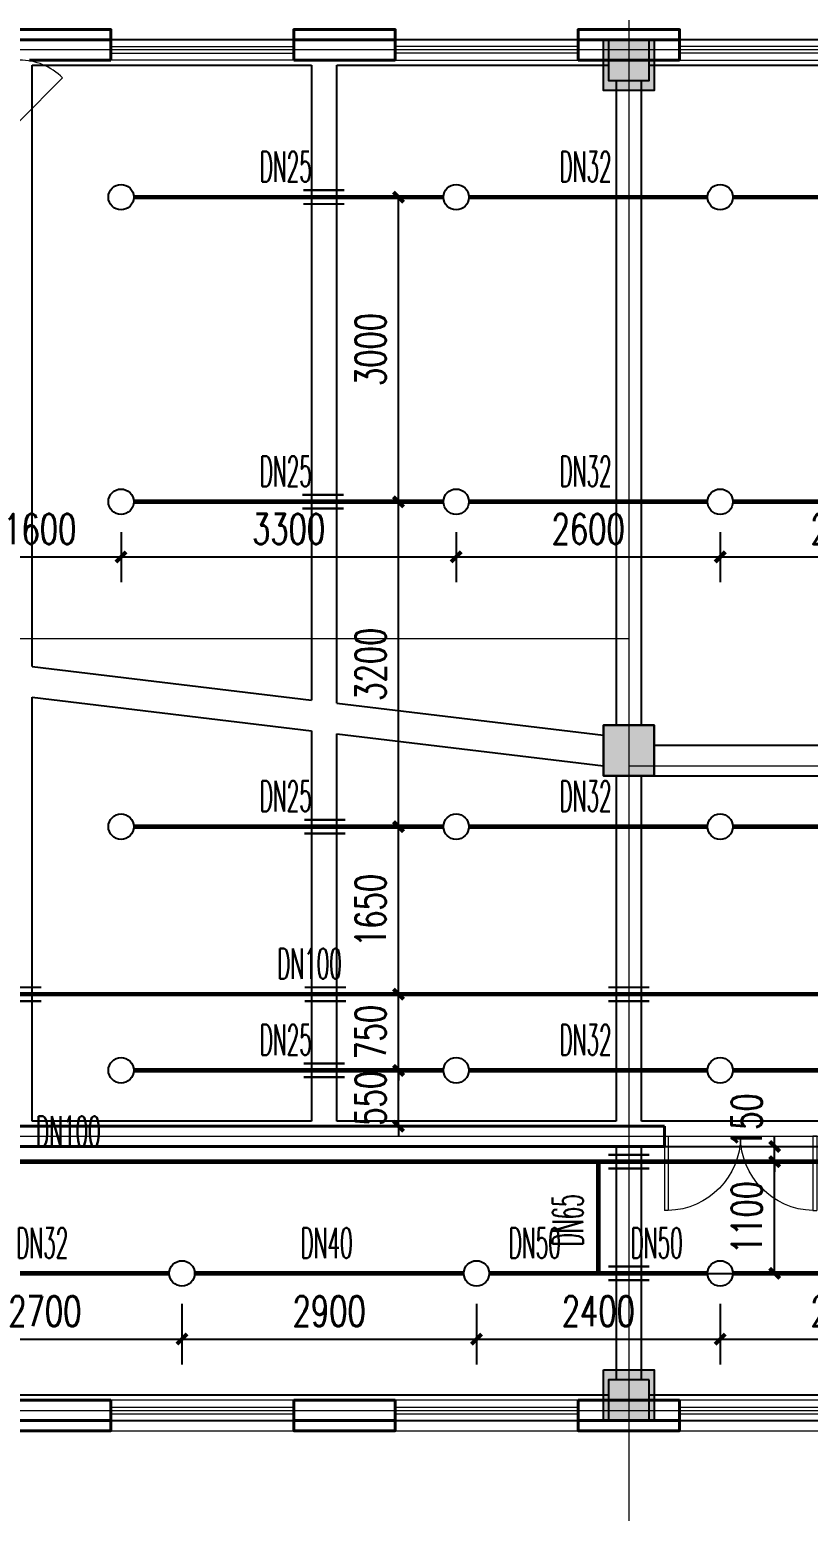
# Model space of a CAD drawing. Extents: x 1031190 to 1725648, y 733081 to 1571294.
# Drawn here: x 1123717 to 1131385, y 982145 to 996739 of the extents above; entities that cross this region are included whole.
import ezdxf

# ---------------------------------------------------------------- set-up
doc = ezdxf.new("R2010")
doc.units = 0
doc.header["$LTSCALE"] = 1000
doc.header["$MEASUREMENT"] = 0
doc.linetypes.add('ACAD_ISO10W100', pattern=[18.5, 12, -3, 0.5, -3])
doc.linetypes.add('DOTE', pattern=[2.42, 2, -0.2, 0.02, -0.2])
for name, color, linetype in [('BEAM', 4, 'Continuous'), ('EQUIP_不分区喷淋', 7, 'Continuous'), ('PIPE-不分区喷淋', 6, 'ZP'), ('S-COLU-HATCH', 30, 'Continuous'), ('S-COLU-LINE1', 6, 'Continuous'), ('TEXT_不分区喷淋', 7, 'Continuous'), ('TWT_DIM', 3, 'Continuous'), ('VALVE_不分区给水', 7, 'Continuous')]:
    doc.layers.add(name, color=color, linetype=linetype)
for name, color, linetype, lineweight in [('DOTE', 19, 'DOTE', 9), ('WALL', 9, 'Continuous', 40), ('WINDOW', 8, 'Continuous', 15), ('平面-看线', 45, 'Continuous', 15)]:
    doc.layers.add(name, color=color, linetype=linetype, lineweight=lineweight)
doc.styles.add('_TCH_DIM_T3', font='SIMPLEX', dxfattribs={"width": 0.705882, "bigfont": 'GBCBIG'})
doc.styles.add('_TWT_PIPEDN', font='SIMPLEX.shx', dxfattribs={"width": 0.6, "oblique": 10, "height": 3, "bigfont": 'HZTXT.shx'})
doc.styles.get("Standard").update_dxf_attribs({"font": 'gbenor.shx', "bigfont": 'gbcbig.shx'})
doc.linetypes.add('ZP', pattern='A,3,-0.2,["ZP",Standard,S=0.25,R=0,X=-0.1,Y=-0.115],-0.35', length=3.55)
doc.dimstyles.new('_TWT_ARCH&&100', dxfattribs={"dimtxt": 297.5, "dimasz": 100, "dimexe": 250, "dimexo": 300, "dimgap": 126.25, "dimtad": 1, "dimdec": 0, "dimzin": 0, "dimdsep": 46, "dimtxsty": '_TCH_DIM_T3', "dimblk": 'ARCHTICK', "dimcen": 0.09, "dimclrt": 7, "dimazin": 2, "dimtfac": 1, "dimtdec": 0, "dimtix": 1, "dimtmove": 2, "dimatfit": 3, "dimfxl": 0, "dimtolj": 1, "dimtzin": 0, "dimarcsym": 0})

# ---------------------------------------------------------------- blocks, each defined once
blk = doc.blocks.new('A$C130B5CA4')
at = {"layer": 'BEAM'}
for p, q in [((14000, 100), (11000, 100)), ((16800, 100), (14000, 100)), ((21200, 100), (17200, 100)), ((11125, -150), (13875, -150)), ((11125, -6072), (11125, -150)), ((13875, -150), (13875, -6403)), ((14125, -150), (16800, -150)), ((14125, -6433), (14125, -150)), ((17200, -150), (21075, -150)), ((16875, -300), (16875, -6650)), ((17125, -6650), (17125, -300)), ((11125, -6072), (13875, -6403)), ((11125, -10550), (11125, -6375)), ((11125, -6375), (13875, -6705)), ((14125, -6433), (16750, -6749)), ((13875, -6705), (13875, -10550)), ((14125, -10550), (14125, -6735)), ((14125, -6735), (16750, -7051)), ((21075, -6850), (17250, -6850)), ((16875, -7150), (16875, -10550)), ((17125, -10550), (17125, -7150)), ((17250, -7150), (21075, -7150)), ((13875, -10550), (11125, -10550)), ((16875, -10550), (14125, -10550)), ((21075, -10550), (17125, -10550)), ((11000, -10800), (14000, -10800)), ((14000, -10800), (16875, -10800)), ((16875, -10800), (16875, -13100)), ((17125, -13100), (17125, -10800)), ((17125, -10800), (21200, -10800)), ((16800, -13250), (8800, -13250)), ((25200, -13250), (17200, -13250)), ((8800, -13500), (16800, -13500)), ((17200, -13500), (25200, -13500))]:
    blk.add_line(p, q, dxfattribs=at)
for points in [[(17200, 100), (16800, 100), (16800, -300), (17200, -300)], [(17250, -6650), (16750, -6650), (16750, -7150), (17250, -7150)], [(17200, -13100), (16800, -13100), (16800, -13500), (17200, -13500)]]:
    blk.add_lwpolyline(points, close=True, dxfattribs=at)
blk = doc.blocks.new('rewerwer')
at = {"layer": 'S-COLU-HATCH'}
h = blk.add_hatch(color=8, dxfattribs=at)
h.dxf.hatch_style = 1
h.paths.add_polyline_path([(1309938, 1151056), (1310438, 1151056), (1310438, 1150556), (1309938, 1150556)])
h = blk.add_hatch(color=8, dxfattribs=at)
h.dxf.hatch_style = 1
h.paths.add_polyline_path([(1309938, 1144306), (1310438, 1144306), (1310438, 1143806), (1309938, 1143806)])
h = blk.add_hatch(color=8, dxfattribs=at)
h.dxf.hatch_style = 1
h.paths.add_polyline_path([(1309938, 1137956), (1310438, 1137956), (1310438, 1137456), (1309938, 1137456)])
at = {"layer": 'S-COLU-LINE1', "color": 8}
for points in [[(1309938, 1151056), (1310438, 1151056), (1310438, 1150556), (1309938, 1150556)], [(1309938, 1144306), (1310438, 1144306), (1310438, 1143806), (1309938, 1143806)], [(1309938, 1137956), (1310438, 1137956), (1310438, 1137456), (1309938, 1137456)]]:
    blk.add_lwpolyline(points, close=True, dxfattribs=at)
blk = doc.blocks.new('$VALVE$00000533')
at = {"ltscale": 0.5, "const_width": 25}
for points in [[(-225, 75), (225, 75)], [(-225, -75), (225, -75)]]:
    blk.add_lwpolyline(points, dxfattribs=at)
blk = doc.blocks.new('_ArchTick')
at = {"color": 0, "linetype": 'ByBlock', "const_width": 0.4}
blk.add_lwpolyline([(-0.5, -0.5), (0.5, 0.5)], dxfattribs=at)
blk = doc.blocks.new('*D127')
at = {"layer": 'Defpoints', "color": 0}
for p in [(1129617, 985739), (1131053, 985739), (1129617, 985589)]:
    blk.add_point(p, dxfattribs=at)
at = {"layer": 'TWT_DIM', "color": 0, "lineweight": -2}
for p, q in [((1131053, 985739), (1131053, 985839)), ((1129917, 985739), (1131303, 985739)), ((1131053, 985589), (1131053, 985739)), ((1129917, 985589), (1131303, 985589)), ((1131053, 985589), (1131053, 985489))]:
    blk.add_line(p, q, dxfattribs=at)
at = {"layer": 'TWT_DIM', "color": 0, "lineweight": -2, "xscale": 100, "yscale": 100, "zscale": 100}
for p, rotation in [((1131053, 985739), 270), ((1131053, 985589), 90)]:
    blk.add_blockref('_ArchTick', p, dxfattribs=dict(at, rotation=rotation))
at = {"layer": 'TWT_DIM', "color": 7, "insert": (1130778, 985993), "char_height": 297.5, "attachment_point": 5, "rotation": 90, "style": '_TCH_DIM_T3'}
blk.add_mtext('\\A1;150', dxfattribs=at)
blk = doc.blocks.new('*D128')
at = {"layer": 'Defpoints', "color": 0}
for p in [(1129617, 985589), (1131053, 985589), (1129617, 984489)]:
    blk.add_point(p, dxfattribs=at)
at = {"layer": 'TWT_DIM', "color": 0, "lineweight": -2}
for p, q in [((1129917, 985589), (1131303, 985589)), ((1131053, 984489), (1131053, 985589)), ((1129917, 984489), (1131303, 984489))]:
    blk.add_line(p, q, dxfattribs=at)
at = {"layer": 'TWT_DIM', "color": 0, "lineweight": -2, "xscale": 100, "yscale": 100, "zscale": 100}
for p, rotation in [((1131053, 985589), 90), ((1131053, 984489), 270)]:
    blk.add_blockref('_ArchTick', p, dxfattribs=dict(at, rotation=rotation))
at = {"layer": 'TWT_DIM', "color": 7, "insert": (1130778, 985039), "char_height": 297.5, "attachment_point": 5, "rotation": 90, "style": '_TCH_DIM_T3'}
blk.add_mtext('\\A1;1100', dxfattribs=at)
blk = doc.blocks.new('*D564')
at = {"layer": 'Defpoints', "color": 0}
for p in [(1123017, 992089), (1124617, 992089), (1124617, 991546)]:
    blk.add_point(p, dxfattribs=at)
at = {"layer": 'TWT_DIM', "color": 0, "lineweight": -2}
for p, q in [((1123017, 991789), (1123017, 991296)), ((1124617, 991789), (1124617, 991296)), ((1123017, 991546), (1124617, 991546))]:
    blk.add_line(p, q, dxfattribs=at)
at = {"layer": 'TWT_DIM', "color": 0, "lineweight": -2, "xscale": 100, "yscale": 100, "zscale": 100, "rotation": 180}
blk.add_blockref('_ArchTick', (1123017, 991546), dxfattribs=at)
at = {"layer": 'TWT_DIM', "color": 0, "lineweight": -2, "xscale": 100, "yscale": 100, "zscale": 100}
blk.add_blockref('_ArchTick', (1124617, 991546), dxfattribs=at)
at = {"layer": 'TWT_DIM', "color": 7, "insert": (1123817, 991821), "char_height": 297.5, "attachment_point": 5, "style": '_TCH_DIM_T3'}
blk.add_mtext('\\A1;1600', dxfattribs=at)
blk = doc.blocks.new('*D565')
at = {"layer": 'Defpoints', "color": 0}
for p in [(1124617, 992089), (1127917, 992089), (1127917, 991546)]:
    blk.add_point(p, dxfattribs=at)
at = {"layer": 'TWT_DIM', "color": 0, "lineweight": -2}
for p, q in [((1124617, 991789), (1124617, 991296)), ((1127917, 991789), (1127917, 991296)), ((1124617, 991546), (1127917, 991546))]:
    blk.add_line(p, q, dxfattribs=at)
at = {"layer": 'TWT_DIM', "color": 0, "lineweight": -2, "xscale": 100, "yscale": 100, "zscale": 100, "rotation": 180}
blk.add_blockref('_ArchTick', (1124617, 991546), dxfattribs=at)
at = {"layer": 'TWT_DIM', "color": 0, "lineweight": -2, "xscale": 100, "yscale": 100, "zscale": 100}
blk.add_blockref('_ArchTick', (1127917, 991546), dxfattribs=at)
at = {"layer": 'TWT_DIM', "color": 7, "insert": (1126267, 991821), "char_height": 297.5, "attachment_point": 5, "style": '_TCH_DIM_T3'}
blk.add_mtext('\\A1;3300', dxfattribs=at)
blk = doc.blocks.new('*D566')
at = {"layer": 'Defpoints', "color": 0}
for p in [(1127917, 992089), (1130517, 992089), (1130517, 991546)]:
    blk.add_point(p, dxfattribs=at)
at = {"layer": 'TWT_DIM', "color": 0, "lineweight": -2}
for p, q in [((1127917, 991789), (1127917, 991296)), ((1130517, 991789), (1130517, 991296)), ((1127917, 991546), (1130517, 991546))]:
    blk.add_line(p, q, dxfattribs=at)
at = {"layer": 'TWT_DIM', "color": 0, "lineweight": -2, "xscale": 100, "yscale": 100, "zscale": 100, "rotation": 180}
blk.add_blockref('_ArchTick', (1127917, 991546), dxfattribs=at)
at = {"layer": 'TWT_DIM', "color": 0, "lineweight": -2, "xscale": 100, "yscale": 100, "zscale": 100}
blk.add_blockref('_ArchTick', (1130517, 991546), dxfattribs=at)
at = {"layer": 'TWT_DIM', "color": 7, "insert": (1129217, 991821), "char_height": 297.5, "attachment_point": 5, "style": '_TCH_DIM_T3'}
blk.add_mtext('\\A1;2600', dxfattribs=at)
blk = doc.blocks.new('*D567')
at = {"layer": 'Defpoints', "color": 0}
for p in [(1130517, 992089), (1133017, 992089), (1133017, 991546)]:
    blk.add_point(p, dxfattribs=at)
at = {"layer": 'TWT_DIM', "color": 0, "lineweight": -2}
for p, q in [((1130517, 991789), (1130517, 991296)), ((1133017, 991789), (1133017, 991296)), ((1130517, 991546), (1133017, 991546))]:
    blk.add_line(p, q, dxfattribs=at)
at = {"layer": 'TWT_DIM', "color": 0, "lineweight": -2, "xscale": 100, "yscale": 100, "zscale": 100, "rotation": 180}
blk.add_blockref('_ArchTick', (1130517, 991546), dxfattribs=at)
at = {"layer": 'TWT_DIM', "color": 0, "lineweight": -2, "xscale": 100, "yscale": 100, "zscale": 100}
blk.add_blockref('_ArchTick', (1133017, 991546), dxfattribs=at)
at = {"layer": 'TWT_DIM', "color": 7, "insert": (1131767, 991821), "char_height": 297.5, "attachment_point": 5, "style": '_TCH_DIM_T3'}
blk.add_mtext('\\A1;2500', dxfattribs=at)
blk = doc.blocks.new('*D580')
at = {"layer": 'Defpoints', "color": 0}
for p in [(1127349, 995089), (1127917, 995089), (1127917, 992089)]:
    blk.add_point(p, dxfattribs=at)
at = {"layer": 'TWT_DIM', "color": 0, "lineweight": -2}
for p, q in [((1127617, 995089), (1127099, 995089)), ((1127349, 992089), (1127349, 995089)), ((1127617, 992089), (1127099, 992089))]:
    blk.add_line(p, q, dxfattribs=at)
at = {"layer": 'TWT_DIM', "color": 0, "lineweight": -2, "xscale": 100, "yscale": 100, "zscale": 100}
for p, rotation in [((1127349, 995089), 90), ((1127349, 992089), 270)]:
    blk.add_blockref('_ArchTick', p, dxfattribs=dict(at, rotation=rotation))
at = {"layer": 'TWT_DIM', "color": 7, "insert": (1127074, 993589), "char_height": 297.5, "attachment_point": 5, "rotation": 90, "style": '_TCH_DIM_T3'}
blk.add_mtext('\\A1;3000', dxfattribs=at)
blk = doc.blocks.new('*D581')
at = {"layer": 'Defpoints', "color": 0}
for p in [(1127349, 992089), (1127917, 992089), (1127917, 988889)]:
    blk.add_point(p, dxfattribs=at)
at = {"layer": 'TWT_DIM', "color": 0, "lineweight": -2}
for p, q in [((1127617, 992089), (1127099, 992089)), ((1127349, 988889), (1127349, 992089)), ((1127617, 988889), (1127099, 988889))]:
    blk.add_line(p, q, dxfattribs=at)
at = {"layer": 'TWT_DIM', "color": 0, "lineweight": -2, "xscale": 100, "yscale": 100, "zscale": 100}
for p, rotation in [((1127349, 992089), 90), ((1127349, 988889), 270)]:
    blk.add_blockref('_ArchTick', p, dxfattribs=dict(at, rotation=rotation))
at = {"layer": 'TWT_DIM', "color": 7, "insert": (1127074, 990489), "char_height": 297.5, "attachment_point": 5, "rotation": 90, "style": '_TCH_DIM_T3'}
blk.add_mtext('\\A1;3200', dxfattribs=at)
blk = doc.blocks.new('*D582')
at = {"layer": 'Defpoints', "color": 0}
for p in [(1127349, 988889), (1127917, 988889), (1127917, 987239)]:
    blk.add_point(p, dxfattribs=at)
at = {"layer": 'TWT_DIM', "color": 0, "lineweight": -2}
for p, q in [((1127617, 988889), (1127099, 988889)), ((1127349, 987239), (1127349, 988889)), ((1127617, 987239), (1127099, 987239))]:
    blk.add_line(p, q, dxfattribs=at)
at = {"layer": 'TWT_DIM', "color": 0, "lineweight": -2, "xscale": 100, "yscale": 100, "zscale": 100}
for p, rotation in [((1127349, 988889), 90), ((1127349, 987239), 270)]:
    blk.add_blockref('_ArchTick', p, dxfattribs=dict(at, rotation=rotation))
at = {"layer": 'TWT_DIM', "color": 7, "insert": (1127074, 988064), "char_height": 297.5, "attachment_point": 5, "rotation": 90, "style": '_TCH_DIM_T3'}
blk.add_mtext('\\A1;1650', dxfattribs=at)
blk = doc.blocks.new('*D583')
at = {"layer": 'Defpoints', "color": 0}
for p in [(1127349, 987239), (1127917, 987239), (1127917, 986489)]:
    blk.add_point(p, dxfattribs=at)
at = {"layer": 'TWT_DIM', "color": 0, "lineweight": -2}
for p, q in [((1127349, 987239), (1127349, 987339)), ((1127617, 987239), (1127099, 987239)), ((1127349, 986489), (1127349, 987239)), ((1127617, 986489), (1127099, 986489)), ((1127349, 986489), (1127349, 986389))]:
    blk.add_line(p, q, dxfattribs=at)
at = {"layer": 'TWT_DIM', "color": 0, "lineweight": -2, "xscale": 100, "yscale": 100, "zscale": 100}
for p, rotation in [((1127349, 987239), 270), ((1127349, 986489), 90)]:
    blk.add_blockref('_ArchTick', p, dxfattribs=dict(at, rotation=rotation))
at = {"layer": 'TWT_DIM', "color": 7, "insert": (1127074, 986864), "char_height": 297.5, "attachment_point": 5, "rotation": 90, "style": '_TCH_DIM_T3'}
blk.add_mtext('\\A1;750', dxfattribs=at)
blk = doc.blocks.new('*D584')
at = {"layer": 'Defpoints', "color": 0}
for p in [(1127349, 986489), (1127917, 986489), (1127917, 985939)]:
    blk.add_point(p, dxfattribs=at)
at = {"layer": 'TWT_DIM', "color": 0, "lineweight": -2}
for p, q in [((1127349, 986489), (1127349, 986589)), ((1127617, 986489), (1127099, 986489)), ((1127349, 985939), (1127349, 986489)), ((1127617, 985939), (1127099, 985939)), ((1127349, 985939), (1127349, 985839))]:
    blk.add_line(p, q, dxfattribs=at)
at = {"layer": 'TWT_DIM', "color": 0, "lineweight": -2, "xscale": 100, "yscale": 100, "zscale": 100}
for p, rotation in [((1127349, 986489), 270), ((1127349, 985939), 90)]:
    blk.add_blockref('_ArchTick', p, dxfattribs=dict(at, rotation=rotation))
at = {"layer": 'TWT_DIM', "color": 7, "insert": (1127074, 986214), "char_height": 297.5, "attachment_point": 5, "rotation": 90, "style": '_TCH_DIM_T3'}
blk.add_mtext('\\A1;550', dxfattribs=at)
blk = doc.blocks.new('*D610')
at = {"layer": 'Defpoints', "color": 0}
for p in [(1122517, 984489), (1125217, 984489), (1125217, 983842)]:
    blk.add_point(p, dxfattribs=at)
at = {"layer": 'TWT_DIM', "color": 0, "lineweight": -2}
for p, q in [((1122517, 984189), (1122517, 983592)), ((1125217, 984189), (1125217, 983592)), ((1122517, 983842), (1125217, 983842))]:
    blk.add_line(p, q, dxfattribs=at)
at = {"layer": 'TWT_DIM', "color": 0, "lineweight": -2, "xscale": 100, "yscale": 100, "zscale": 100, "rotation": 180}
blk.add_blockref('_ArchTick', (1122517, 983842), dxfattribs=at)
at = {"layer": 'TWT_DIM', "color": 0, "lineweight": -2, "xscale": 100, "yscale": 100, "zscale": 100}
blk.add_blockref('_ArchTick', (1125217, 983842), dxfattribs=at)
at = {"layer": 'TWT_DIM', "color": 7, "insert": (1123867, 984117), "char_height": 297.5, "attachment_point": 5, "style": '_TCH_DIM_T3'}
blk.add_mtext('\\A1;2700', dxfattribs=at)
blk = doc.blocks.new('*D611')
at = {"layer": 'Defpoints', "color": 0}
for p in [(1125217, 984489), (1128117, 984489), (1128117, 983842)]:
    blk.add_point(p, dxfattribs=at)
at = {"layer": 'TWT_DIM', "color": 0, "lineweight": -2}
for p, q in [((1125217, 984189), (1125217, 983592)), ((1128117, 984189), (1128117, 983592)), ((1125217, 983842), (1128117, 983842))]:
    blk.add_line(p, q, dxfattribs=at)
at = {"layer": 'TWT_DIM', "color": 0, "lineweight": -2, "xscale": 100, "yscale": 100, "zscale": 100, "rotation": 180}
blk.add_blockref('_ArchTick', (1125217, 983842), dxfattribs=at)
at = {"layer": 'TWT_DIM', "color": 0, "lineweight": -2, "xscale": 100, "yscale": 100, "zscale": 100}
blk.add_blockref('_ArchTick', (1128117, 983842), dxfattribs=at)
at = {"layer": 'TWT_DIM', "color": 7, "insert": (1126667, 984117), "char_height": 297.5, "attachment_point": 5, "style": '_TCH_DIM_T3'}
blk.add_mtext('\\A1;2900', dxfattribs=at)
blk = doc.blocks.new('*D612')
at = {"layer": 'Defpoints', "color": 0}
for p in [(1128117, 984489), (1130517, 984489), (1130517, 983842)]:
    blk.add_point(p, dxfattribs=at)
at = {"layer": 'TWT_DIM', "color": 0, "lineweight": -2}
for p, q in [((1128117, 984189), (1128117, 983592)), ((1130517, 984189), (1130517, 983592)), ((1128117, 983842), (1130517, 983842))]:
    blk.add_line(p, q, dxfattribs=at)
at = {"layer": 'TWT_DIM', "color": 0, "lineweight": -2, "xscale": 100, "yscale": 100, "zscale": 100, "rotation": 180}
blk.add_blockref('_ArchTick', (1128117, 983842), dxfattribs=at)
at = {"layer": 'TWT_DIM', "color": 0, "lineweight": -2, "xscale": 100, "yscale": 100, "zscale": 100}
blk.add_blockref('_ArchTick', (1130517, 983842), dxfattribs=at)
at = {"layer": 'TWT_DIM', "color": 7, "insert": (1129317, 984117), "char_height": 297.5, "attachment_point": 5, "style": '_TCH_DIM_T3'}
blk.add_mtext('\\A1;2400', dxfattribs=at)
blk = doc.blocks.new('*D613')
at = {"layer": 'Defpoints', "color": 0}
for p in [(1130517, 984489), (1133017, 984489), (1133017, 983842)]:
    blk.add_point(p, dxfattribs=at)
at = {"layer": 'TWT_DIM', "color": 0, "lineweight": -2}
for p, q in [((1130517, 984189), (1130517, 983592)), ((1133017, 984189), (1133017, 983592)), ((1130517, 983842), (1133017, 983842))]:
    blk.add_line(p, q, dxfattribs=at)
at = {"layer": 'TWT_DIM', "color": 0, "lineweight": -2, "xscale": 100, "yscale": 100, "zscale": 100, "rotation": 180}
blk.add_blockref('_ArchTick', (1130517, 983842), dxfattribs=at)
at = {"layer": 'TWT_DIM', "color": 0, "lineweight": -2, "xscale": 100, "yscale": 100, "zscale": 100}
blk.add_blockref('_ArchTick', (1133017, 983842), dxfattribs=at)
at = {"layer": 'TWT_DIM', "color": 7, "insert": (1131767, 984117), "char_height": 297.5, "attachment_point": 5, "style": '_TCH_DIM_T3'}
blk.add_mtext('\\A1;2500', dxfattribs=at)
blk = doc.blocks.new('$TwtSys$00000125')
blk.add_circle((0, 0, 0), 1)
blk = doc.blocks.new('$DorLib2D$00000002')
for p, q in [((-0.5, 0), (-0.5, 0.4875)), ((-0.475, 0.4875), (-0.5, 0.4875)), ((-0.475, 0), (-0.475, 0.4875)), ((0.475, 0), (0.475, 0.4875)), ((0.475, 0.4875), (0.5, 0.4875)), ((0.5, 0), (0.5, 0.4875)), ((-0.5, 0), (-0.475, 0)), ((0.5, 0), (0.475, 0))]:
    blk.add_line(p, q)
at = {"lineweight": 13}
for centre, start, end in [((-0.4875, 0), 0, 88.53072), ((0.4875, 0), 91.46928, 180)]:
    blk.add_arc(centre, 0.4875, start, end, dxfattribs=at)
blk = doc.blocks.new('$WINLIB2D$00000001')
at = {"color": 0}
for points in [[(-0.5, 0.5), (-0.5, -0.5)], [(-0.5, 0.5), (0.5, 0.5)], [(0.5, -0.5), (0.5, 0.5)], [(0.5, 0.1667), (-0.5, 0.1667)], [(0.5, -0.1667), (-0.5, -0.1667)], [(-0.5, -0.5), (0.5, -0.5)]]:
    blk.add_lwpolyline(points, dxfattribs=at)
blk = doc.blocks.new('$DorLib2D$00000114')
at = {"color": 0}
blk.add_line((0.5, 0), (-0.207, 0.707), dxfattribs=at)
blk.add_arc((0.5, 0), 1, 135, 180, dxfattribs=at)

msp = doc.modelspace()

# ---------------------------------------------------------------- linework, layer by layer
at = {"layer": 'DOTE', "linetype": 'ACAD_ISO10W100', "ltscale": 100}
for p, q in [((1129617, 1000639.4), (1129617, 979939.4)), ((1187717, 996539.4), (1110440.6, 996539.4)), ((1129617, 990739.4), (1110440.6, 990739.4)), ((1129617, 989489.4), (1187717, 989489.4)), ((1110440.6, 985839.4), (1143267, 985839.4)), ((1110440.6, 983139.4), (1187717, 983139.4))]:
    msp.add_line(p, q, dxfattribs=at)
at = {"layer": 'PIPE-不分区喷淋', "const_width": 45}
for points in [[(1124742, 995089.4), (1127792, 995089.4)], [(1128042, 995089.4), (1130392, 995089.4)], [(1130642, 995089.4), (1132892, 995089.4)], [(1124742, 992089.4), (1127792, 992089.4)], [(1128042, 992089.4), (1130392, 992089.4)], [(1130642, 992089.4), (1132892, 992089.4)], [(1124742, 988889.4), (1127792, 988889.4)], [(1128042, 988889.4), (1130392, 988889.4)], [(1130642, 988889.4), (1132892, 988889.4)], [(1134767, 987239.4), (1118917, 987239.4)], [(1124742, 986489.4), (1127792, 986489.4)], [(1128042, 986489.4), (1130392, 986489.4)], [(1130642, 986489.4), (1132892, 986489.4)], [(1118917, 985589.4), (1129317, 985589.4)], [(1129317, 985589.4), (1148067, 985589.4)], [(1129317, 984489.4), (1129317, 985589.4)], [(1122642, 984489.4), (1125092, 984489.4)], [(1125342, 984489.4), (1127992, 984489.4)], [(1128242, 984489.4), (1129317, 984489.4)], [(1129317, 984489.4), (1130392, 984489.4)], [(1130642, 984489.4), (1132892, 984489.4)]]:
    msp.add_lwpolyline(points, dxfattribs=at)
at = {"layer": 'WALL', "color": 8}
for p, q in [((1124517, 996639.4), (1123617.2, 996639.4)), ((1124517, 996439.4), (1124517, 996639.4)), ((1127317, 996639.4), (1126317, 996639.4)), ((1126317, 996639.4), (1126317, 996439.4)), ((1127317, 996439.4), (1127317, 996639.4)), ((1130117, 996639.4), (1129117, 996639.4)), ((1129117, 996639.4), (1129117, 996439.4)), ((1130117, 996439.4), (1130117, 996639.4)), ((1123717.2, 996439.4), (1124517, 996439.4)), ((1126317, 996439.4), (1127317, 996439.4)), ((1129117, 996439.4), (1130117, 996439.4)), ((1129967, 985939.4), (1123017, 985939.4)), ((1129967, 985739.4), (1129967, 985939.4)), ((1122917, 985739.4), (1129967, 985739.4)), ((1124517, 983239.4), (1123517, 983239.4)), ((1124517, 983039.4), (1124517, 983239.4)), ((1127317, 983239.4), (1126317, 983239.4)), ((1126317, 983239.4), (1126317, 983039.4)), ((1127317, 983039.4), (1127317, 983239.4)), ((1130117, 983239.4), (1129117, 983239.4)), ((1129117, 983239.4), (1129117, 983039.4)), ((1130117, 983039.4), (1130117, 983239.4)), ((1123517, 983039.4), (1124517, 983039.4)), ((1126317, 983039.4), (1127317, 983039.4)), ((1129117, 983039.4), (1130117, 983039.4))]:
    msp.add_line(p, q, dxfattribs=at)
for points in [[(1124517, 996639.4), (1124517, 996739.4), (1123517, 996739.4), (1123517, 996639.4)], [(1127317, 996639.4), (1127317, 996739.4), (1126317, 996739.4), (1126317, 996639.4)], [(1130117, 996639.4), (1130117, 996739.4), (1129117, 996739.4), (1129117, 996639.4)], [(1124517, 983039.4), (1124517, 982939.4), (1123517, 982939.4), (1123517, 983039.4)], [(1127317, 983039.4), (1127317, 982939.4), (1126317, 982939.4), (1126317, 983039.4)], [(1130117, 983039.4), (1130117, 982939.4), (1129117, 982939.4), (1129117, 983039.4)]]:
    msp.add_lwpolyline(points, dxfattribs=at)
at = {"layer": '平面-看线', "color": 8}
for points in [[(1124517, 982939.4), (1126317, 982939.4)], [(1127317, 982939.4), (1129117, 982939.4)], [(1130116.6, 982939.4), (1131916.6, 982939.4)]]:
    msp.add_lwpolyline(points, dxfattribs=at)

# ---------------------------------------------------------------- block references
at = {"layer": 'BEAM'}
msp.add_blockref('A$C130B5CA4', (1112617, 996539.4), dxfattribs=at)
at = {"layer": 'EQUIP_不分区喷淋', "xscale": 125, "yscale": 125, "zscale": 125}
for p in [(1124617, 995089.4), (1127917, 995089.4), (1130517, 995089.4), (1124617, 992089.4), (1127917, 992089.4), (1130517, 992089.4), (1124617, 988889.4), (1127917, 988889.4), (1130517, 988889.4), (1124617, 986489.4), (1127917, 986489.4), (1130517, 986489.4), (1125217, 984489.4), (1128117, 984489.4), (1130517, 984489.4)]:
    msp.add_blockref('$TwtSys$00000125', p, dxfattribs=at)
at = {"layer": 'S-COLU-LINE1', "color": 8}
msp.add_blockref('rewerwer', (-180570.7, -154416.7), dxfattribs=at)
at = {"layer": 'VALVE_不分区给水', "xscale": -0.8999999999999999, "yscale": -0.8999999999999999, "zscale": 0.8999999999999999, "rotation": 180}
for p in [(1126613.8, 995089.4, 3000), (1126605.2, 992089.4, 3000), (1126624.7, 988889.4, 3000), (1126617.9, 986489.4, 3000)]:
    msp.add_blockref('$VALVE$00000533', p, dxfattribs=at)
at = {"layer": 'VALVE_不分区给水', "xscale": -0.8999999999999999, "yscale": -0.8999999999999999, "zscale": 0.8999999999999999}
for p in [(1123630, 987239.4, 3000), (1126629.2, 987239.4, 3000), (1129617, 987239.4), (1129617, 985589.4), (1129617, 984489.4)]:
    msp.add_blockref('$VALVE$00000533', p, dxfattribs=at)
at = {"layer": 'WINDOW'}
for name, p, xscale, yscale, zscale, rotation in [('$WINLIB2D$00000001', (1125417, 996539.4), -1800, -200, -1800, 359.9999999999778), ('$WINLIB2D$00000001', (1128217, 996539.4), 1800, -200, 1800, 359.9999999999778), ('$WINLIB2D$00000001', (1131017, 996539.4), 1800, -200, 1800, 359.9999999999778), ('$DorLib2D$00000114', (1123617, 996139.4), 600, 600, 600, 270), ('$DorLib2D$00000002', (1130717, 985839.4), 1500, -1500, 1500, 359.9999999999115), ('$WINLIB2D$00000001', (1125417, 983139.4), 1800, -200, 1800, 179.9999999999983), ('$WINLIB2D$00000001', (1128217, 983139.4), 1800, -200, 1800, 179.9999999999983), ('$WINLIB2D$00000001', (1131017, 983139.4), 1800, -200, 1800, 179.9999999999983)]:
    msp.add_blockref(name, p, dxfattribs=dict(at, xscale=xscale, yscale=yscale, zscale=zscale, rotation=rotation))

# ---------------------------------------------------------------- texts
at = {"layer": 'TEXT_不分区喷淋', "style": '_TWT_PIPEDN', "width": 0.48}
for s, p in [('DN25', (1125983.4, 995239.4)), ('DN32', (1128935, 995239.4)), ('DN25', (1125983.4, 992239.4)), ('DN32', (1128935, 992239.4)), ('DN25', (1125983.4, 989039.4)), ('DN32', (1128935, 989039.4)), ('DN100', (1126155.1, 987389.4)), ('DN25', (1125983.4, 986639.4)), ('DN32', (1128935, 986639.4)), ('DN100', (1123780.1, 985739.4)), ('DN32', (1123585, 984639.4)), ('DN40', (1126385, 984639.4)), ('DN50', (1128435, 984639.4)), ('DN50', (1129635, 984639.4))]:
    msp.add_text(s, height=300, dxfattribs=at).set_placement(p)
msp.add_text('DN65', height=300, rotation=90, dxfattribs=at).set_placement((1129167, 984755.8))

# ---------------------------------------------------------------- dimensions: what is measured, and where the dimension line sits
at = {"layer": 'TWT_DIM'}
for p1, p2, distance, picture, middle in [((1127917, 992089.4), (1127917, 995089.4), 567.6, '*D580', (1127074.4, 993589.4)), ((1127917, 988889.4), (1127917, 992089.4), 567.6, '*D581', (1127074.4, 990489.4)), ((1123017, 992089.4), (1124617, 992089.4), -543.1, '*D564', (1123817, 991821.3)), ((1124617, 992089.4), (1127917, 992089.4), -543.1, '*D565', (1126267, 991821.3)), ((1127917, 992089.4), (1130517, 992089.4), -543.1, '*D566', (1129217, 991821.3)), ((1130517, 992089.4), (1133017, 992089.4), -543.1, '*D567', (1131767, 991821.3)), ((1127917, 987239.4), (1127917, 988889.4), 567.6, '*D582', (1127074.4, 988064.4)), ((1127917, 986489.4), (1127917, 987239.4), 567.6, '*D583', (1127074.4, 986864.4)), ((1127917, 985939.4), (1127917, 986489.4), 567.6, '*D584', (1127074.4, 986214.4)), ((1129617, 984489.4), (1129617, 985589.4), -1435.7, '*D128', (1130777.7, 985039.4)), ((1122517, 984489.4), (1125217, 984489.4), -647.4, '*D610', (1123867, 984117.1)), ((1125217, 984489.4), (1128117, 984489.4), -647.4, '*D611', (1126667, 984117.1)), ((1128117, 984489.4), (1130517, 984489.4), -647.4, '*D612', (1129317, 984117.1)), ((1130517, 984489.4), (1133017, 984489.4), -647.4, '*D613', (1131767, 984117.1))]:
    dim = msp.add_aligned_dim(p1=p1, p2=p2, distance=distance, dimstyle='_TWT_ARCH&&100', dxfattribs=at)
    dim.commit()
    dim.dimension.update_dxf_attribs({"geometry": picture, "text_midpoint": middle})
dim = msp.add_linear_dim(base=(1131052.7, 985739.4), p1=(1129617, 985589.4), p2=(1129617, 985739.4), angle=90, dimstyle='_TWT_ARCH&&100', dxfattribs=at)
dim.commit()
dim.dimension.update_dxf_attribs({"geometry": '*D127', "text_midpoint": (1130777.7, 985992.7), "dimtype": 129})

doc.saveas('drawing.dxf')
